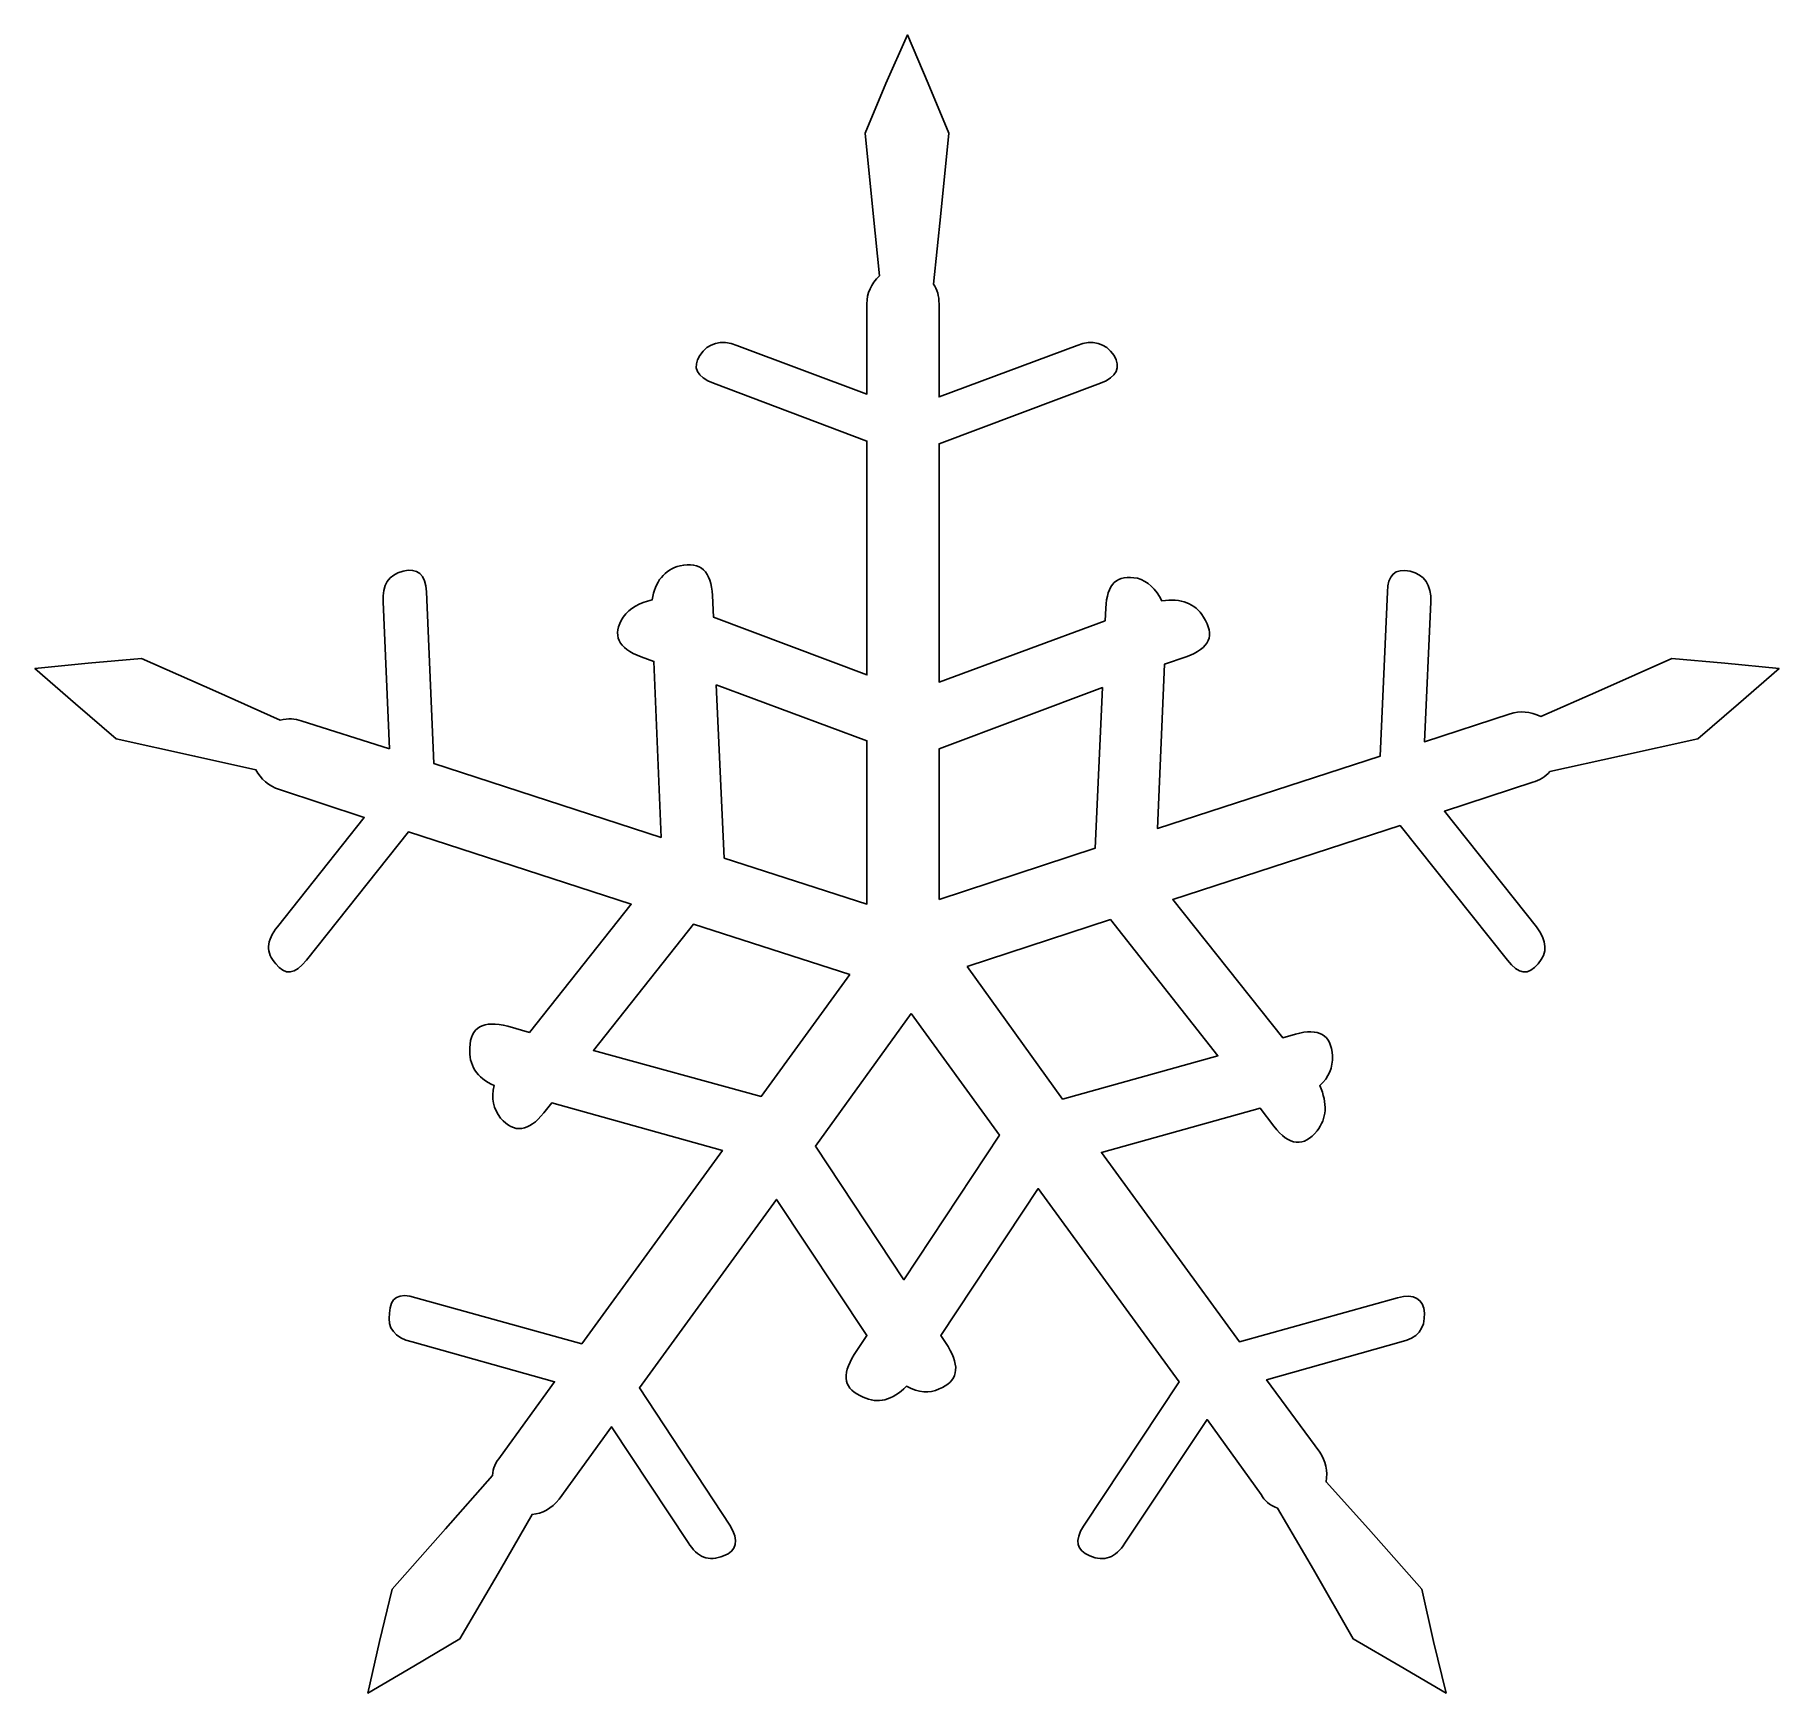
# Model space of a CAD drawing. Header units: centimetres. Extents: x -10.9 to 10.5, y -10.2 to 10.2.
import ezdxf

# ---------------------------------------------------------------- set-up
doc = ezdxf.new("R2010")
doc.units = ezdxf.units.CM
doc.header["$MEASUREMENT"] = 0
doc.layers.add('Camada 1', color=7, linetype='Continuous')

msp = doc.modelspace()

# ---------------------------------------------------------------- linework, layer by layer
at = {"layer": 'Camada 1'}
for points, knots in [([(-6.56362, 1.43417), (-6.56362, 1.43417), (-6.64117, 3.23995), (-6.64117, 3.23995), (-6.64117, 3.23995), (-6.65607, 3.44664), (-6.57471, 3.57232), (-6.39746, 3.61661), (-6.39746, 3.61661), (-6.22019, 3.66093), (-6.1243, 3.57592), (-6.10941, 3.36179), (-6.10941, 3.36179), (-6.10941, 3.36179), (-6.02077, 1.25687), (-6.02077, 1.25687), (-6.02077, 1.25687), (-6.02077, 1.25687), (-3.22899, 0.34845), (-3.22899, 0.34845), (-3.22899, 0.34845), (-3.22899, 0.34845), (-3.31763, 2.50875), (-3.31763, 2.50875), (-3.31763, 2.50875), (-3.31763, 2.50875), (-3.47273, 2.56415), (-3.47273, 2.56415), (-3.47273, 2.56415), (-3.76076, 2.6675), (-3.83468, 2.83003), (-3.69429, 3.05159), (-3.69429, 3.05159), (-3.61312, 3.16237), (-3.49487, 3.23249), (-3.33977, 3.26209), (-3.33977, 3.26209), (-3.30289, 3.49093), (-3.18848, 3.63132), (-2.99634, 3.68307), (-2.99634, 3.68307), (-2.74536, 3.73466), (-2.6124, 3.6128), (-2.59751, 3.31747), (-2.59751, 3.31747), (-2.59751, 3.31747), (-2.58645, 3.05159), (-2.58645, 3.05159), (-2.58645, 3.05159), (-2.58645, 3.05159), (-0.70309, 2.34256), (-0.70309, 2.34256), (-0.70309, 2.34256), (-0.70309, 2.34256), (-0.7031, 5.21192), (-0.7031, 5.21192), (-0.7031, 5.21192), (-0.7031, 5.21192), (-2.58646, 5.92095), (-2.58646, 5.92095), (-2.58646, 5.92095), (-2.79331, 6.00212), (-2.84872, 6.11656), (-2.75264, 6.26438), (-2.75264, 6.26438), (-2.64929, 6.41948), (-2.49782, 6.45999), (-2.29843, 6.38625), (-2.29843, 6.38625), (-2.29843, 6.38625), (-0.70312, 5.78803), (-0.70312, 5.78803), (-0.70312, 5.78803), (-0.70312, 5.78803), (-0.70313, 6.89584), (-0.70313, 6.89584), (-0.70313, 6.89584), (-0.70313, 7.02879), (-0.65154, 7.1432), (-0.54803, 7.23927), (-0.54803, 7.23927), (-0.54803, 7.23927), (-0.62558, 8.00368), (-0.62558, 8.00368), (-0.62558, 8.00368), (-0.62558, 8.00368), (-0.7253, 8.98968), (-0.7253, 8.98968), (-0.7253, 8.98968), (-0.7253, 8.98968), (-0.47051, 9.59899), (-0.47051, 9.59899), (-0.47051, 9.59899), (-0.47051, 9.59899), (-0.20463, 10.19721), (-0.20463, 10.19721), (-0.20463, 10.19721), (-0.20463, 10.19721), (0.05016, 9.59899), (0.05016, 9.59899), (0.05016, 9.59899), (0.05016, 9.59899), (0.30498, 8.98968), (0.30498, 8.98968), (0.30498, 8.98968), (0.30498, 8.98968), (0.20526, 8.00368), (0.20526, 8.00368), (0.20526, 8.00368), (0.20526, 8.00368), (0.11662, 7.13955), (0.11662, 7.13955), (0.11662, 7.13955), (0.16094, 7.07309), (0.18308, 6.99173), (0.18308, 6.89582), (0.18308, 6.89582), (0.18308, 6.89582), (0.18308, 5.75475), (0.18308, 5.75475), (0.18308, 5.75475), (0.18308, 5.75475), (1.87808, 6.38623), (1.87808, 6.38623), (1.87808, 6.38623), (2.07006, 6.45997), (2.22151, 6.41946), (2.33232, 6.26436), (2.33232, 6.26436), (2.42096, 6.11654), (2.36555, 6.0021), (2.16614, 5.92093), (2.16614, 5.92093), (2.16614, 5.92093), (0.18309, 5.17867), (0.18309, 5.17867), (0.18309, 5.17867), (0.18309, 5.17867), (0.18309, 2.25394), (0.18309, 2.25394), (0.18309, 2.25394), (0.18309, 2.25394), (2.22155, 3.00729), (2.22155, 3.00729), (2.22155, 3.00729), (2.22155, 3.00729), (2.23264, 3.16239), (2.23264, 3.16239), (2.23264, 3.16239), (2.23989, 3.45769), (2.36922, 3.57956), (2.62036, 3.52796), (2.62036, 3.52796), (2.74588, 3.49092), (2.84557, 3.39866), (2.9195, 3.25099), (2.9195, 3.25099), (3.1558, 3.28787), (3.32561, 3.22138), (3.42911, 3.05157), (3.42911, 3.05157), (3.57677, 2.82998), (3.50666, 2.66745), (3.21863, 2.56413), (3.21863, 2.56413), (3.21863, 2.56413), (2.95272, 2.47549), (2.95272, 2.47549), (2.95272, 2.47549), (2.95272, 2.47549), (2.86408, 0.45921), (2.86408, 0.45921), (2.86408, 0.45921), (2.86408, 0.45921), (5.60048, 1.34551), (5.60048, 1.34551), (5.60048, 1.34551), (5.60048, 1.34551), (5.68912, 3.36179), (5.68912, 3.36179), (5.68912, 3.36179), (5.68912, 3.56848), (5.78138, 3.65347), (5.96609, 3.61661), (5.96609, 3.61661), (6.14333, 3.57229), (6.22816, 3.44662), (6.22088, 3.23995), (6.22088, 3.23995), (6.22088, 3.23995), (6.14333, 1.52278), (6.14333, 1.52278), (6.14333, 1.52278), (6.14333, 1.52278), (7.19579, 1.86621), (7.19579, 1.86621), (7.19579, 1.86621), (7.31385, 1.90309), (7.4395, 1.89201), (7.57245, 1.83298), (7.57245, 1.83298), (7.57245, 1.83298), (8.28145, 2.14318), (8.28145, 2.14318), (8.28145, 2.14318), (8.28145, 2.14318), (9.17881, 2.54201), (9.17881, 2.54201), (9.17881, 2.54201), (9.17881, 2.54201), (9.83244, 2.48661), (9.83244, 2.48661), (9.83244, 2.48661), (9.83244, 2.48661), (10.49715, 2.42015), (10.49715, 2.42015), (10.49715, 2.42015), (10.49715, 2.42015), (9.99862, 1.98809), (9.99862, 1.98809), (9.99862, 1.98809), (9.99862, 1.98809), (9.50007, 1.55603), (9.50007, 1.55603), (9.50007, 1.55603), (9.50007, 1.55603), (8.53625, 1.34553), (8.53625, 1.34553), (8.53625, 1.34553), (8.53625, 1.34553), (7.68321, 1.15717), (7.68321, 1.15717), (7.68321, 1.15717), (7.62402, 1.09071), (7.55391, 1.04639), (7.47273, 1.02424), (7.47273, 1.02424), (7.47273, 1.02424), (6.38704, 0.66975), (6.38704, 0.66975), (6.38704, 0.66975), (6.38704, 0.66975), (7.51705, -0.74831), (7.51705, -0.74831), (7.51705, -0.74831), (7.64998, -0.9183), (7.65725, -1.06959), (7.5392, -1.20252), (7.5392, -1.20252), (7.42098, -1.35037), (7.29547, -1.33545), (7.16254, -1.1582), (7.16254, -1.1582), (7.16254, -1.1582), (5.8442, 0.49251), (5.8442, 0.49251), (5.8442, 0.49251), (5.8442, 0.49251), (3.05242, -0.41594), (3.05242, -0.41594), (3.05242, -0.41594), (3.05242, -0.41594), (4.40399, -2.11094), (4.40399, -2.11094), (4.40399, -2.11094), (4.40399, -2.11094), (4.55909, -2.06662), (4.55909, -2.06662), (4.55909, -2.06662), (4.84714, -1.98545), (4.9984, -2.07405), (5.0133, -2.3325), (5.0133, -2.3325), (5.02058, -2.47289), (4.96898, -2.59476), (4.85823, -2.69807), (4.85823, -2.69807), (4.95412, -2.91963), (4.94303, -3.10434), (4.82497, -3.252), (4.82497, -3.252), (4.66244, -3.45885), (4.48517, -3.44033), (4.29321, -3.19662), (4.29321, -3.19662), (4.29321, -3.19662), (4.12703, -2.97503), (4.12703, -2.97503), (4.12703, -2.97503), (4.12703, -2.97503), (2.17724, -3.5179), (2.17724, -3.5179), (2.17724, -3.5179), (2.17724, -3.5179), (3.87224, -5.84438), (3.87224, -5.84438), (3.87224, -5.84438), (3.87224, -5.84438), (5.81095, -5.30153), (5.81095, -5.30153), (5.81095, -5.30153), (6.01764, -5.24994), (6.12842, -5.31259), (6.14332, -5.48986), (6.14332, -5.48986), (6.15057, -5.682), (6.05468, -5.80006), (5.85527, -5.84435), (5.85527, -5.84435), (5.85527, -5.84435), (4.20459, -6.30965), (4.20459, -6.30965), (4.20459, -6.30965), (4.20459, -6.30965), (4.85822, -7.19592), (4.85822, -7.19592), (4.85822, -7.19592), (4.93193, -7.30673), (4.95792, -7.42857), (4.93577, -7.56149), (4.93577, -7.56149), (4.93577, -7.56149), (5.45647, -8.13757), (5.45647, -8.13757), (5.45647, -8.13757), (5.45647, -8.13757), (6.1101, -8.87983), (6.1101, -8.87983), (6.1101, -8.87983), (6.1101, -8.87983), (6.25411, -9.52237), (6.25411, -9.52237), (6.25411, -9.52237), (6.25411, -9.52237), (6.40918, -10.15385), (6.40918, -10.15385), (6.40918, -10.15385), (6.40918, -10.15385), (5.84419, -9.82148), (5.84419, -9.82148), (5.84419, -9.82148), (5.84419, -9.82148), (5.26814, -9.48911), (5.26814, -9.48911), (5.26814, -9.48911), (5.26814, -9.48911), (4.78073, -8.63616), (4.78073, -8.63616), (4.78073, -8.63616), (4.78073, -8.63616), (4.33761, -7.88281), (4.33761, -7.88281), (4.33761, -7.88281), (4.24151, -7.84593), (4.17505, -7.79058), (4.13819, -7.71665), (4.13819, -7.71665), (4.13819, -7.71665), (3.47348, -6.79715), (3.47348, -6.79715), (3.47348, -6.79715), (3.47348, -6.79715), (2.46534, -8.31488), (2.46534, -8.31488), (2.46534, -8.31488), (2.35453, -8.49212), (2.21052, -8.54388), (2.03328, -8.46998), (2.03328, -8.46998), (1.87072, -8.40349), (1.84495, -8.28165), (1.95573, -8.10441), (1.95573, -8.10441), (1.95573, -8.10441), (3.13006, -6.33186), (3.13006, -6.33186), (3.13006, -6.33186), (3.13006, -6.33186), (1.4018, -3.96106), (1.4018, -3.96106), (1.4018, -3.96106), (1.4018, -3.96106), (0.20533, -5.76687), (0.20533, -5.76687), (0.20533, -5.76687), (0.20533, -5.76687), (0.29397, -5.8998), (0.29397, -5.8998), (0.29397, -5.8998), (0.44907, -6.1584), (0.41203, -6.33186), (0.18316, -6.4205), (0.18316, -6.4205), (0.06494, -6.47969), (-0.06801, -6.4686), (-0.21567, -6.38724), (-0.21567, -6.38724), (-0.39291, -6.56451), (-0.57019, -6.60883), (-0.74743, -6.52017), (-0.74743, -6.52017), (-0.98389, -6.43153), (-1.02077, -6.25813), (-0.85821, -5.9995), (-0.85821, -5.9995), (-0.85821, -5.9995), (-0.70311, -5.76685), (-0.70311, -5.76685), (-0.70311, -5.76685), (-0.70311, -5.76685), (-1.81097, -4.09397), (-1.81097, -4.09397), (-1.81097, -4.09397), (-1.81097, -4.09397), (-3.49491, -6.40939), (-3.49491, -6.40939), (-3.49491, -6.40939), (-3.49491, -6.40939), (-2.38705, -8.09333), (-2.38705, -8.09333), (-2.38705, -8.09333), (-2.26899, -8.28547), (-2.29479, -8.41096), (-2.4646, -8.46999), (-2.4646, -8.46999), (-2.64184, -8.54389), (-2.78588, -8.48851), (-2.89666, -8.30381), (-2.89666, -8.30381), (-2.89666, -8.30381), (-3.83834, -6.88578), (-3.83834, -6.88578), (-3.83834, -6.88578), (-3.83834, -6.88578), (-4.48091, -7.77205), (-4.48091, -7.77205), (-4.48091, -7.77205), (-4.57698, -7.89027), (-4.68776, -7.9531), (-4.81325, -7.96038), (-4.81325, -7.96038), (-4.81325, -7.96038), (-5.201, -8.63615), (-5.201, -8.63615), (-5.201, -8.63615), (-5.201, -8.63615), (-5.69953, -9.48919), (-5.69953, -9.48919), (-5.69953, -9.48919), (-5.69953, -9.48919), (-6.26452, -9.82156), (-6.26452, -9.82156), (-6.26452, -9.82156), (-6.26452, -9.82156), (-6.82951, -10.15393), (-6.82951, -10.15393), (-6.82951, -10.15393), (-6.82951, -10.15393), (-6.6855, -9.52245), (-6.6855, -9.52245), (-6.6855, -9.52245), (-6.6855, -9.52245), (-6.5304, -8.87991), (-6.5304, -8.87991), (-6.5304, -8.87991), (-6.5304, -8.87991), (-5.87677, -8.13765), (-5.87677, -8.13765), (-5.87677, -8.13765), (-5.87677, -8.13765), (-5.30069, -7.48402), (-5.30069, -7.48402), (-5.30069, -7.48402), (-5.29341, -7.39538), (-5.26018, -7.31784), (-5.20097, -7.25137), (-5.20097, -7.25137), (-5.20097, -7.25137), (-4.53626, -6.33186), (-4.53626, -6.33186), (-4.53626, -6.33186), (-4.53626, -6.33186), (-6.28666, -5.84439), (-6.28666, -5.84439), (-6.28666, -5.84439), (-6.50097, -5.79282), (-6.59323, -5.67458), (-6.56363, -5.4899), (-6.56363, -5.4899), (-6.55635, -5.29792), (-6.4492, -5.23508), (-6.24235, -5.30157), (-6.24235, -5.30157), (-6.24235, -5.30157), (-4.20392, -5.86656), (-4.20392, -5.86656), (-4.20392, -5.86656), (-4.20392, -5.86656), (-2.47569, -3.49579), (-2.47569, -3.49579), (-2.47569, -3.49579), (-2.47569, -3.49579), (-4.56952, -2.90865), (-4.56952, -2.90865), (-4.56952, -2.90865), (-4.56952, -2.90865), (-4.66924, -3.03049), (-4.66924, -3.03049), (-4.66924, -3.03049), (-4.85392, -3.26697), (-5.03119, -3.28909), (-5.201, -3.09698), (-5.201, -3.09698), (-5.28964, -2.98617), (-5.31559, -2.85325), (-5.27855, -2.69815), (-5.27855, -2.69815), (-5.49286, -2.60226), (-5.59256, -2.44717), (-5.57769, -2.23285), (-5.57769, -2.23285), (-5.57041, -1.98187), (-5.41532, -1.89323), (-5.11239, -1.96697), (-5.11239, -1.96697), (-5.11239, -1.96697), (-4.84651, -2.04452), (-4.84651, -2.04452), (-4.84651, -2.04452), (-4.84651, -2.04452), (-3.59466, -0.47139), (-3.59466, -0.47139), (-3.59466, -0.47139), (-3.59466, -0.47139), (-6.33098, 0.41495), (-6.33098, 0.41495), (-6.33098, 0.41495), (-6.33098, 0.41495), (-7.58286, -1.15818), (-7.58286, -1.15818), (-7.58286, -1.15818), (-7.72325, -1.33542), (-7.84874, -1.35035), (-7.95952, -1.2025), (-7.95952, -1.2025), (-8.0852, -1.06957), (-8.07774, -0.91828), (-7.93737, -0.74829), (-7.93737, -0.74829), (-7.93737, -0.74829), (-6.87382, 0.5922), (-6.87382, 0.5922), (-6.87382, 0.5922), (-6.87382, 0.5922), (-7.91519, 0.93563), (-7.91519, 0.93563), (-7.91519, 0.93563), (-8.04812, 0.97995), (-8.14419, 1.06112), (-8.20322, 1.17936), (-8.20322, 1.17936), (-8.20322, 1.17936), (-8.95657, 1.34554), (-8.95657, 1.34554), (-8.95657, 1.34554), (-8.95657, 1.34554), (-9.92039, 1.55604), (-9.92039, 1.55604), (-9.92039, 1.55604), (-9.92039, 1.55604), (-10.41892, 1.9881), (-10.41892, 1.9881), (-10.41892, 1.9881), (-10.41892, 1.9881), (-10.91745, 2.42016), (-10.91745, 2.42016), (-10.91745, 2.42016), (-10.91745, 2.42016), (-10.26382, 2.48662), (-10.26382, 2.48662), (-10.26382, 2.48662), (-10.26382, 2.48662), (-9.61019, 2.54202), (-9.61019, 2.54202), (-9.61019, 2.54202), (-9.61019, 2.54202), (-8.70177, 2.14319), (-8.70177, 2.14319), (-8.70177, 2.14319), (-8.70177, 2.14319), (-7.90413, 1.78867), (-7.90413, 1.78867), (-7.90413, 1.78867), (-7.80822, 1.81082), (-7.72323, 1.80701), (-7.64934, 1.77758), (-7.64934, 1.77758), (-7.64934, 1.77758), (-6.56362, 1.43417), (-6.56362, 1.43417)], [0, 0, 0, 0, 0.00662252, 0.00662252, 0.00662252, 0.00662252, 0.01324503, 0.01324503, 0.01324503, 0.01324503, 0.01986755, 0.01986755, 0.01986755, 0.01986755, 0.02649007, 0.02649007, 0.02649007, 0.02649007, 0.03311258, 0.03311258, 0.03311258, 0.03311258, 0.0397351, 0.0397351, 0.0397351, 0.0397351, 0.04635762, 0.04635762, 0.04635762, 0.04635762, 0.05298013, 0.05298013, 0.05298013, 0.05298013, 0.05960265, 0.05960265, 0.05960265, 0.05960265, 0.06622517, 0.06622517, 0.06622517, 0.06622517, 0.07284768, 0.07284768, 0.07284768, 0.07284768, 0.0794702, 0.0794702, 0.0794702, 0.0794702, 0.08609272, 0.08609272, 0.08609272, 0.08609272, 0.09271523, 0.09271523, 0.09271523, 0.09271523, 0.09933775, 0.09933775, 0.09933775, 0.09933775, 0.10596026, 0.10596026, 0.10596026, 0.10596026, 0.11258278, 0.11258278, 0.11258278, 0.11258278, 0.1192053, 0.1192053, 0.1192053, 0.1192053, 0.12582781, 0.12582781, 0.12582781, 0.12582781, 0.13245033, 0.13245033, 0.13245033, 0.13245033, 0.13907285, 0.13907285, 0.13907285, 0.13907285, 0.14569536, 0.14569536, 0.14569536, 0.14569536, 0.15231788, 0.15231788, 0.15231788, 0.15231788, 0.1589404, 0.1589404, 0.1589404, 0.1589404, 0.16556291, 0.16556291, 0.16556291, 0.16556291, 0.17218543, 0.17218543, 0.17218543, 0.17218543, 0.17880795, 0.17880795, 0.17880795, 0.17880795, 0.18543046, 0.18543046, 0.18543046, 0.18543046, 0.19205298, 0.19205298, 0.19205298, 0.19205298, 0.1986755, 0.1986755, 0.1986755, 0.1986755, 0.20529801, 0.20529801, 0.20529801, 0.20529801, 0.21192053, 0.21192053, 0.21192053, 0.21192053, 0.21854305, 0.21854305, 0.21854305, 0.21854305, 0.22516556, 0.22516556, 0.22516556, 0.22516556, 0.23178808, 0.23178808, 0.23178808, 0.23178808, 0.2384106, 0.2384106, 0.2384106, 0.2384106, 0.24503311, 0.24503311, 0.24503311, 0.24503311, 0.25165563, 0.25165563, 0.25165563, 0.25165563, 0.25827815, 0.25827815, 0.25827815, 0.25827815, 0.26490066, 0.26490066, 0.26490066, 0.26490066, 0.27152318, 0.27152318, 0.27152318, 0.27152318, 0.2781457, 0.2781457, 0.2781457, 0.2781457, 0.28476821, 0.28476821, 0.28476821, 0.28476821, 0.29139073, 0.29139073, 0.29139073, 0.29139073, 0.29801325, 0.29801325, 0.29801325, 0.29801325, 0.30463576, 0.30463576, 0.30463576, 0.30463576, 0.31125828, 0.31125828, 0.31125828, 0.31125828, 0.31788079, 0.31788079, 0.31788079, 0.31788079, 0.32450331, 0.32450331, 0.32450331, 0.32450331, 0.33112583, 0.33112583, 0.33112583, 0.33112583, 0.33774834, 0.33774834, 0.33774834, 0.33774834, 0.34437086, 0.34437086, 0.34437086, 0.34437086, 0.35099338, 0.35099338, 0.35099338, 0.35099338, 0.35761589, 0.35761589, 0.35761589, 0.35761589, 0.36423841, 0.36423841, 0.36423841, 0.36423841, 0.37086093, 0.37086093, 0.37086093, 0.37086093, 0.37748344, 0.37748344, 0.37748344, 0.37748344, 0.38410596, 0.38410596, 0.38410596, 0.38410596, 0.39072848, 0.39072848, 0.39072848, 0.39072848, 0.39735099, 0.39735099, 0.39735099, 0.39735099, 0.40397351, 0.40397351, 0.40397351, 0.40397351, 0.41059603, 0.41059603, 0.41059603, 0.41059603, 0.41721854, 0.41721854, 0.41721854, 0.41721854, 0.42384106, 0.42384106, 0.42384106, 0.42384106, 0.43046358, 0.43046358, 0.43046358, 0.43046358, 0.43708609, 0.43708609, 0.43708609, 0.43708609, 0.44370861, 0.44370861, 0.44370861, 0.44370861, 0.45033113, 0.45033113, 0.45033113, 0.45033113, 0.45695364, 0.45695364, 0.45695364, 0.45695364, 0.46357616, 0.46357616, 0.46357616, 0.46357616, 0.47019868, 0.47019868, 0.47019868, 0.47019868, 0.47682119, 0.47682119, 0.47682119, 0.47682119, 0.48344371, 0.48344371, 0.48344371, 0.48344371, 0.49006623, 0.49006623, 0.49006623, 0.49006623, 0.49668874, 0.49668874, 0.49668874, 0.49668874, 0.50331126, 0.50331126, 0.50331126, 0.50331126, 0.50993377, 0.50993377, 0.50993377, 0.50993377, 0.51655629, 0.51655629, 0.51655629, 0.51655629, 0.52317881, 0.52317881, 0.52317881, 0.52317881, 0.52980132, 0.52980132, 0.52980132, 0.52980132, 0.53642384, 0.53642384, 0.53642384, 0.53642384, 0.54304636, 0.54304636, 0.54304636, 0.54304636, 0.54966887, 0.54966887, 0.54966887, 0.54966887, 0.55629139, 0.55629139, 0.55629139, 0.55629139, 0.56291391, 0.56291391, 0.56291391, 0.56291391, 0.56953642, 0.56953642, 0.56953642, 0.56953642, 0.57615894, 0.57615894, 0.57615894, 0.57615894, 0.58278146, 0.58278146, 0.58278146, 0.58278146, 0.58940397, 0.58940397, 0.58940397, 0.58940397, 0.59602649, 0.59602649, 0.59602649, 0.59602649, 0.60264901, 0.60264901, 0.60264901, 0.60264901, 0.60927152, 0.60927152, 0.60927152, 0.60927152, 0.61589404, 0.61589404, 0.61589404, 0.61589404, 0.62251656, 0.62251656, 0.62251656, 0.62251656, 0.62913907, 0.62913907, 0.62913907, 0.62913907, 0.63576159, 0.63576159, 0.63576159, 0.63576159, 0.64238411, 0.64238411, 0.64238411, 0.64238411, 0.64900662, 0.64900662, 0.64900662, 0.64900662, 0.65562914, 0.65562914, 0.65562914, 0.65562914, 0.66225166, 0.66225166, 0.66225166, 0.66225166, 0.66887417, 0.66887417, 0.66887417, 0.66887417, 0.67549669, 0.67549669, 0.67549669, 0.67549669, 0.68211921, 0.68211921, 0.68211921, 0.68211921, 0.68874172, 0.68874172, 0.68874172, 0.68874172, 0.69536424, 0.69536424, 0.69536424, 0.69536424, 0.70198675, 0.70198675, 0.70198675, 0.70198675, 0.70860927, 0.70860927, 0.70860927, 0.70860927, 0.71523179, 0.71523179, 0.71523179, 0.71523179, 0.7218543, 0.7218543, 0.7218543, 0.7218543, 0.72847682, 0.72847682, 0.72847682, 0.72847682, 0.73509934, 0.73509934, 0.73509934, 0.73509934, 0.74172185, 0.74172185, 0.74172185, 0.74172185, 0.74834437, 0.74834437, 0.74834437, 0.74834437, 0.75496689, 0.75496689, 0.75496689, 0.75496689, 0.7615894, 0.7615894, 0.7615894, 0.7615894, 0.76821192, 0.76821192, 0.76821192, 0.76821192, 0.77483444, 0.77483444, 0.77483444, 0.77483444, 0.78145695, 0.78145695, 0.78145695, 0.78145695, 0.78807947, 0.78807947, 0.78807947, 0.78807947, 0.79470199, 0.79470199, 0.79470199, 0.79470199, 0.8013245, 0.8013245, 0.8013245, 0.8013245, 0.80794702, 0.80794702, 0.80794702, 0.80794702, 0.81456954, 0.81456954, 0.81456954, 0.81456954, 0.82119205, 0.82119205, 0.82119205, 0.82119205, 0.82781457, 0.82781457, 0.82781457, 0.82781457, 0.83443709, 0.83443709, 0.83443709, 0.83443709, 0.8410596, 0.8410596, 0.8410596, 0.8410596, 0.84768212, 0.84768212, 0.84768212, 0.84768212, 0.85430464, 0.85430464, 0.85430464, 0.85430464, 0.86092715, 0.86092715, 0.86092715, 0.86092715, 0.86754967, 0.86754967, 0.86754967, 0.86754967, 0.87417219, 0.87417219, 0.87417219, 0.87417219, 0.8807947, 0.8807947, 0.8807947, 0.8807947, 0.88741722, 0.88741722, 0.88741722, 0.88741722, 0.89403974, 0.89403974, 0.89403974, 0.89403974, 0.90066225, 0.90066225, 0.90066225, 0.90066225, 0.90728477, 0.90728477, 0.90728477, 0.90728477, 0.91390728, 0.91390728, 0.91390728, 0.91390728, 0.9205298, 0.9205298, 0.9205298, 0.9205298, 0.92715232, 0.92715232, 0.92715232, 0.92715232, 0.93377483, 0.93377483, 0.93377483, 0.93377483, 0.94039735, 0.94039735, 0.94039735, 0.94039735, 0.94701987, 0.94701987, 0.94701987, 0.94701987, 0.95364238, 0.95364238, 0.95364238, 0.95364238, 0.9602649, 0.9602649, 0.9602649, 0.9602649, 0.96688742, 0.96688742, 0.96688742, 0.96688742, 0.97350993, 0.97350993, 0.97350993, 0.97350993, 0.98013245, 0.98013245, 0.98013245, 0.98013245, 0.98675497, 0.98675497, 0.98675497, 0.98675497, 1, 1, 1, 1]), ([(-2.55323, 2.22073), (-2.55323, 2.22073), (-2.45351, 0.09367), (-2.45351, 0.09367), (-2.45351, 0.09367), (-2.45351, 0.09367), (-0.70311, -0.47132), (-0.70311, -0.47132), (-0.70311, -0.47132), (-0.70311, -0.47132), (-0.70311, 1.5339), (-0.70311, 1.5339), (-0.70311, 1.5339), (-0.70311, 1.5339), (-2.55323, 2.22073), (-2.55323, 2.22073)], [0, 0, 0, 0, 0.2, 0.2, 0.2, 0.2, 0.4, 0.4, 0.4, 0.4, 0.6, 0.6, 0.6, 0.6, 1, 1, 1, 1]), ([(0.18317, -0.41595), (0.18317, -0.41595), (2.09976, 0.21553), (2.09976, 0.21553), (2.09976, 0.21553), (2.09976, 0.21553), (2.1884, 2.1875), (2.1884, 2.1875), (2.1884, 2.1875), (2.1884, 2.1875), (0.18318, 1.43415), (0.18318, 1.43415), (0.18318, 1.43415), (0.18318, 1.43415), (0.18317, -0.41595), (0.18317, -0.41595)], [0, 0, 0, 0, 0.2, 0.2, 0.2, 0.2, 0.4, 0.4, 0.4, 0.4, 0.6, 0.6, 0.6, 0.6, 1, 1, 1, 1]), ([(-0.91361, -1.33546), (-0.91361, -1.33546), (-2.8302, -0.71509), (-2.8302, -0.71509), (-2.8302, -0.71509), (-2.8302, -0.71509), (-4.05993, -2.26605), (-4.05993, -2.26605), (-4.05993, -2.26605), (-4.05993, -2.26605), (-1.9993, -2.83104), (-1.9993, -2.83104), (-1.9993, -2.83104), (-1.9993, -2.83104), (-0.91361, -1.33546), (-0.91361, -1.33546)], [0, 0, 0, 0, 0.2, 0.2, 0.2, 0.2, 0.4, 0.4, 0.4, 0.4, 0.6, 0.6, 0.6, 0.6, 1, 1, 1, 1]), ([(0.5266, -1.23574), (0.5266, -1.23574), (1.70093, -2.8643), (1.70093, -2.8643), (1.70093, -2.8643), (1.70093, -2.8643), (3.60643, -2.33251), (3.60643, -2.33251), (3.60643, -2.33251), (3.60643, -2.33251), (2.28812, -0.65966), (2.28812, -0.65966), (2.28812, -0.65966), (2.28812, -0.65966), (0.5266, -1.23574), (0.5266, -1.23574)], [0, 0, 0, 0, 0.2, 0.2, 0.2, 0.2, 0.4, 0.4, 0.4, 0.4, 0.6, 0.6, 0.6, 0.6, 1, 1, 1, 1]), ([(-0.16026, -1.81184), (-0.16026, -1.81184), (-1.33459, -3.44038), (-1.33459, -3.44038), (-1.33459, -3.44038), (-1.33459, -3.44038), (-0.2489, -5.08), (-0.2489, -5.08), (-0.2489, -5.08), (-0.2489, -5.08), (0.92545, -3.30745), (0.92545, -3.30745), (0.92545, -3.30745), (0.92545, -3.30745), (-0.16026, -1.81184), (-0.16026, -1.81184)], [0, 0, 0, 0, 0.2, 0.2, 0.2, 0.2, 0.4, 0.4, 0.4, 0.4, 0.6, 0.6, 0.6, 0.6, 1, 1, 1, 1])]:
    msp.add_open_spline(points, degree=3, knots=knots, dxfattribs=at)

doc.saveas('drawing.dxf')
